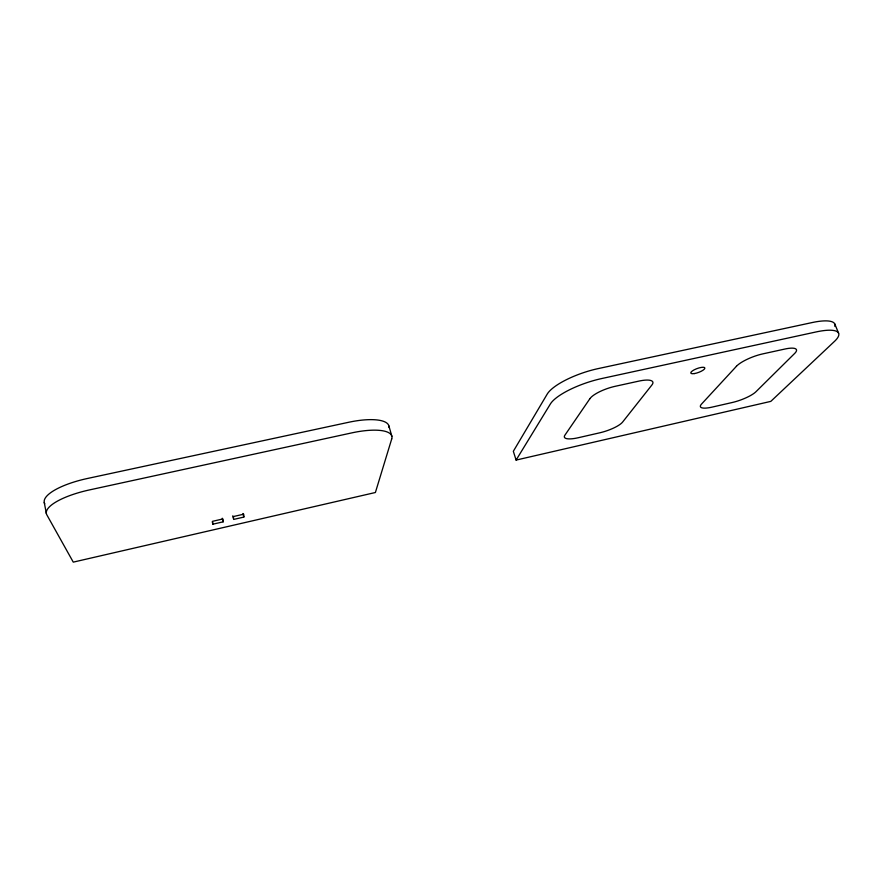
<?xml version="1.0" encoding="UTF-8"?>
<svg xmlns="http://www.w3.org/2000/svg" width="883" height="883" viewBox="0 0 883 883"><rect width="100%" height="100%" fill="white"/><g stroke="black" fill="none" stroke-linecap="round" stroke-linejoin="round"><path stroke-width="1.32" d="M516.102 460.076L550.407 403.939A43.212 12.505 -18.8 0 1 601.632 378.564L816.091 331.942A42.682 11.071 -21.2 0 1 834.545 341.324L770.804 401.379L516.102 460.076L513.332 451.29L547.184 394.149A43.101 12.815 -18.8 0 1 598.188 368.597L812.272 322.538A42.583 11.347 -21.3 0 1 834.899 326.478M212.858 524.193L223.123 521.842L222.869 518.961L212.527 521.323L212.858 524.193L212.295 521.787M243.807 517.096L233.631 519.436L233.465 516.533L243.719 514.193L243.807 517.096L242.946 513.509M834.81 324.006L838.607 333.222M388.928 426.014L391.853 436.29M232.77 515.838L233.344 518.233M222.273 518.233L223.123 521.842M44.249 502.482L46.391 513.652M389.039 427.56A45.199 14.183 -15.1 0 0 348.741 422.262L87.34 478.509A49.415 15.044 -11.3 0 0 44.735 503.774M391.721 438.917L375.396 492.504L73.267 562.129L46.876 514.91A49.558 14.691 -11.4 0 1 89.658 489.877L351.666 432.913A45.32 13.852 -15.2 0 1 391.721 438.917M589.91 398.674L564.91 435.176A19.702 5.221 -18.4 0 0 578.288 437.725L599.645 432.836A19.647 5.166 -18.6 0 0 622.636 422.03L651.919 384.966A21.302 6.004 -19.3 0 0 638.851 381.114L615.252 386.29A21.358 6.082 -19 0 0 589.91 398.674M736.444 366.279L701.521 404.083A19.459 4.845 -19.9 0 0 712.084 407.118L732.25 402.505A19.448 4.79 -20.1 0 0 756.014 391.677L794.711 353.388A21.148 5.508 -20.9 0 0 784.877 349.039L762.724 353.895A21.159 5.585 -20.7 0 0 736.444 366.279M694.358 373.575A7.505 2.075 -20.2 0 0 704.888 368.09A7.505 2.075 -20.2 0 0 694.181 369.834A7.505 2.075 -20.2 0 0 694.358 373.575"/></g></svg>
